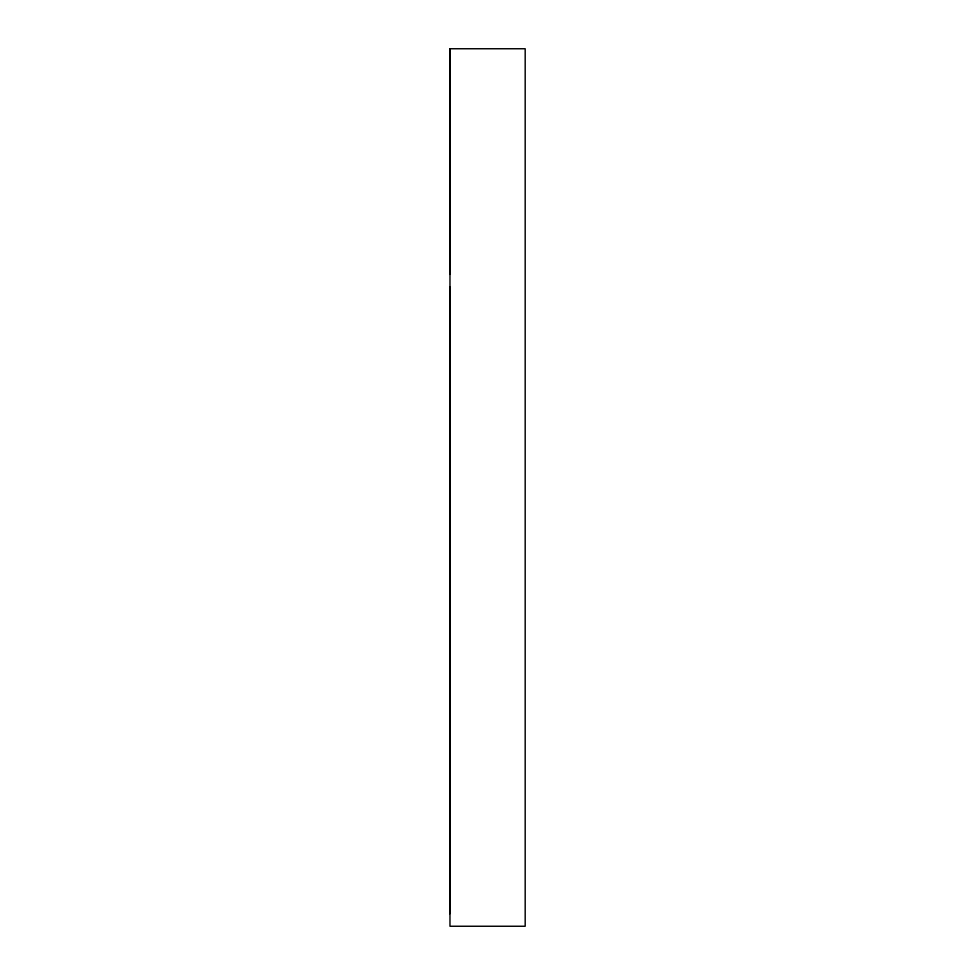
<?xml version="1.0" encoding="UTF-8"?>
<svg xmlns="http://www.w3.org/2000/svg" width="975" height="975" viewBox="0 0 975 975"><rect width="100%" height="100%" fill="white"/><g stroke="black" fill="none" stroke-linecap="round" stroke-linejoin="round"><path stroke-width="1.46" d="M449.975 48.75L449.975 926.25L525.184 926.25L525.184 48.75L449.816 48.75L449.816 274.389M449.816 286.93L449.816 913.709"/></g></svg>
